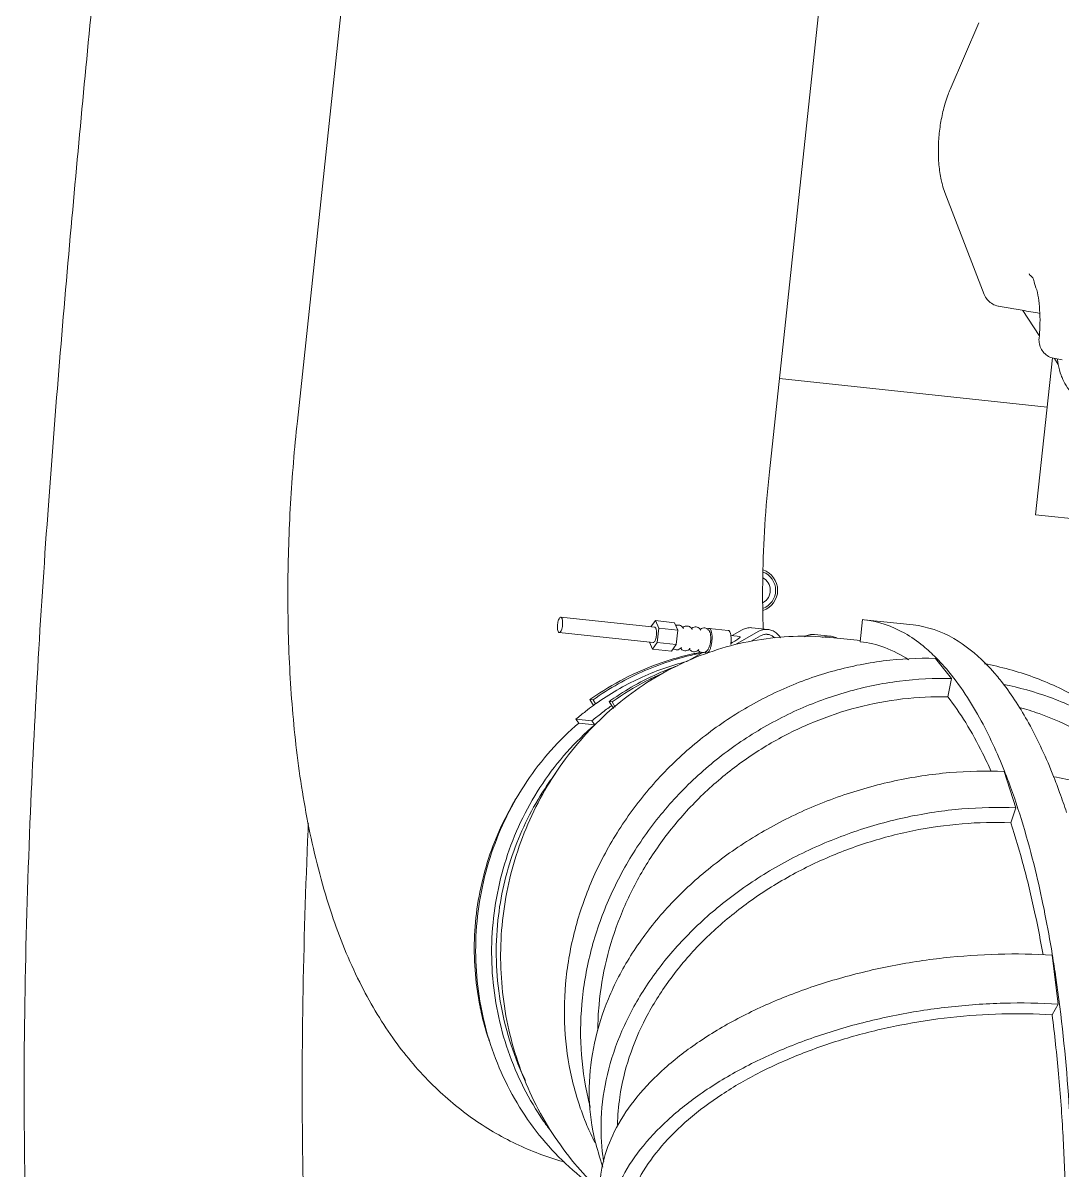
# Model space of a CAD drawing. Header units: millimetres. Extents: x 8265 to 78888, y 1905 to 34251.
# Drawn here: x 38782.93 to 38816.29, y 24224.74 to 24261.57 of the extents above; entities that cross this region are included whole.
import ezdxf

# ---------------------------------------------------------------- set-up
doc = ezdxf.new("R2010")
doc.units = ezdxf.units.MM
doc.layers.add('495_IMPIANTI_001-AM_0', color=6, linetype='Continuous', lineweight=0)

# ---------------------------------------------------------------- blocks, each defined once
blk = doc.blocks.new('gruppo elettrogeno')
at = {"layer": '495_IMPIANTI_001-AM_0'}
for p, q in [((163.084, -218.831), (162.929, -218.486)), ((148.952, -225.244), (149.113, -224.883)), ((149.315, -226.785), (148.952, -225.244)), ((150.973, -231.365), (151.089, -230.87)), ((151.473, -232.485), (150.973, -231.365)), ((164.7, -232.577), (165.215, -232.577)), ((164.7, -232.577), (164.805, -232.688)), ((164.805, -232.688), (165.32, -232.688)), ((165.215, -232.577), (165.32, -232.688)), ((164.226, -233.365), (164.107, -233.214)), ((164.325, -233.365), (164.161, -233.157)), ((164.226, -233.365), (164.325, -233.365)), ((164.841, -233.365), (164.746, -233.244)), ((164.94, -233.365), (164.803, -233.192)), ((164.94, -233.365), (164.841, -233.365)), ((153.468, -235.268), (153.531, -234.673)), ((161.978, -234.915), (161.52, -235.245)), ((154.056, -235.857), (153.468, -235.268)), ((162.506, -235.184), (162.377, -235.415)), ((162.506, -235.184), (163.121, -235.184)), ((163.121, -235.184), (162.991, -235.415)), ((163.241, -235.397), (163.121, -235.184)), ((160.485, -235.619), (159.8, -236.112)), ((162.377, -235.415), (162.377, -235.877)), ((162.377, -235.415), (162.991, -235.415)), ((162.991, -235.415), (162.991, -235.877)), ((163.121, -235.397), (166.151, -235.397)), ((159.716, -235.983), (159.996, -235.781)), ((160.618, -235.894), (160.316, -236.112)), ((160.362, -235.894), (160.663, -235.894)), ((160.763, -236.046), (161.378, -236.046)), ((162.377, -235.877), (162.991, -235.877)), ((162.377, -235.877), (162.506, -236.108)), ((162.991, -235.877), (163.121, -236.108)), ((163.121, -236.108), (163.241, -235.894)), ((163.121, -235.894), (166.151, -235.894)), ((156.51, -236.134), (156.511, -236.851)), ((156.51, -236.169), (157.366, -236.169)), ((157.475, -236.21), (157.991, -236.21)), ((159.499, -236.21), (160.015, -236.21)), ((162.506, -236.108), (163.121, -236.108)), ((154.877, -236.852), (156.461, -236.852)), ((156.461, -236.852), (156.511, -236.851)), ((148.519, -240.785), (151.35, -240.786)), ((151.348, -245.853), (151.35, -240.786)), ((159.992, -241.249), (159.992, -260.934)), ((175.232, -241.249), (175.232, -260.934)), ((159.992, -244.265), (151.348, -244.265)), ((151.283, -245.841), (151.136, -245.661)), ((152.457, -247.268), (151.842, -246.52)), ((155.341, -250.763), (153.739, -247.646)), ((154.841, -256.292), (155.527, -254.068))]:
    blk.add_line(p, q, dxfattribs=at)
for radius, start, end in [(0.69, 114.7843, 257.2594), (0.625, 116.6175, 255.5197), (0.455, 124.7983, 248.0866)]:
    blk.add_arc((160.01, -237.422), radius, start, end, dxfattribs=at)
for points, start_tangent, end_tangent in [([(183.274, -271.965), (183.267, -263.748), (183.227, -255.6), (183.121, -246.962), (182.892, -237.718), (182.416, -227.864), (181.376, -216.417), (179.351, -204.541), (176.911, -196.131), (175.977, -193.719)], (0.000034, 1), (-0.383246, 0.923647)), ([(169.348, -201.654), (169.473, -202.065), (171.06, -208.415), (172.493, -217.322), (173.493, -228.23), (173.507, -228.45)], (0.295276, -0.955412), (0.06435, -0.997927)), ([(148.952, -225.244), (150.699, -225.087), (152.459, -224.771), (154.188, -224.305), (155.846, -223.699), (157.393, -222.967), (158.794, -222.127), (160.013, -221.2), (161.022, -220.206), (161.798, -219.17), (162.321, -218.117), (162.579, -217.071), (162.566, -216.057), (162.51, -215.767)], (0.999032, 0.043986), (-0.229943, 0.973204)), ([(162.053, -216.279), (162.066, -216.449), (161.993, -217.402), (161.679, -218.375), (161.131, -219.348), (160.361, -220.3), (159.387, -221.207), (158.231, -222.051), (156.918, -222.813), (155.477, -223.477), (153.941, -224.026), (152.344, -224.45), (150.722, -224.737), (149.113, -224.883)], (0.099665, -0.995021), (-0.998929, -0.046276)), ([(149.315, -226.785), (151.04, -226.631), (152.777, -226.323), (154.486, -225.867), (156.127, -225.274), (157.662, -224.559), (159.055, -223.737), (160.275, -222.827), (161.292, -221.852), (162.084, -220.833), (162.631, -219.794), (162.922, -218.759), (162.949, -217.752), (162.873, -217.308)], (0.999032, 0.043986), (-0.229574, 0.973291)), ([(157.366, -236.169), (158.524, -236.095), (159.666, -235.874), (160.774, -235.509), (161.832, -235.005), (162.825, -234.37), (163.739, -233.614), (164.559, -232.746), (165.275, -231.78), (165.875, -230.73), (166.352, -229.612), (166.697, -228.44), (166.906, -227.233), (166.976, -226.009), (166.906, -224.784), (166.697, -223.577), (166.352, -222.406), (165.875, -221.287), (165.275, -220.237), (164.559, -219.271), (163.739, -218.404), (162.963, -217.749)], (1, 0), (-0.79717, 0.603755)), ([(162.955, -217.713), (163.628, -218.112), (164.616, -218.863), (165.496, -219.751), (166.251, -220.759), (166.868, -221.869), (167.333, -223.057), (167.639, -224.302), (167.779, -225.58), (167.751, -226.866), (167.555, -228.135), (167.195, -229.364), (166.678, -230.529), (166.014, -231.606), (165.215, -232.577)], (0.882661, -0.470011), (-0.68718, -0.726487)), ([(162.972, -218.848), (162.924, -218.666)], (-0.236183, 0.971709), (-0.263537, 0.964649)), ([(164.16, -218.51), (164.229, -218.522), (165.784, -218.928), (167.289, -219.614), (168.721, -220.588), (170.078, -221.892), (171.326, -223.555), (172.448, -225.628), (173.422, -228.15), (174.133, -230.75), (174.633, -233.346), (174.971, -235.961), (175.168, -238.598), (175.232, -241.249)], (0.98688, -0.161456), (0, -1)), ([(150.973, -231.365), (152.693, -231.144), (154.403, -230.7), (156.061, -230.044), (157.625, -229.193), (159.055, -228.168), (160.315, -226.995), (161.374, -225.704), (162.205, -224.327), (162.787, -222.899), (163.105, -221.455), (163.151, -220.033), (162.972, -218.848)], (0.998025, 0.062822), (-0.236183, 0.971709)), ([(151.473, -232.485), (153.212, -232.26), (154.94, -231.807), (156.614, -231.138), (158.191, -230.271), (159.629, -229.227), (160.892, -228.033), (161.947, -226.72), (162.767, -225.322), (163.33, -223.876), (163.624, -222.417), (163.639, -220.984), (163.375, -219.613), (163.083, -218.831)], (0.998025, 0.062822), (-0.407739, 0.913099)), ([(147.826, -219.186), (148.317, -222.379), (149.119, -226.083), (149.306, -226.787)], (0.127782, -0.991802), (0.265268, -0.964175)), ([(149.113, -224.883), (148.705, -223.016), (148.348, -221.039), (148.073, -219.174)], (-0.232639, 0.972563), (-0.131088, 0.991371)), ([(154.056, -235.857), (155.713, -235.598), (157.336, -235.081), (158.884, -234.32), (160.315, -233.334), (161.595, -232.148), (162.69, -230.792), (163.572, -229.301), (164.22, -227.714), (164.615, -226.069), (164.75, -224.41), (164.619, -222.778), (164.226, -221.216), (163.582, -219.763), (163.271, -219.243)], (0.997074, 0.076442), (-0.541287, 0.840838)), ([(164.745, -219.489), (164.98, -219.751), (165.735, -220.759), (166.352, -221.869), (166.817, -223.057), (167.123, -224.302), (167.263, -225.58), (167.235, -226.866), (167.039, -228.135), (166.68, -229.364), (166.163, -230.529), (165.498, -231.606), (164.7, -232.577)], (0.681899, -0.731447), (-0.68718, -0.726487)), ([(162.607, -219.885), (162.63, -220.779), (162.464, -222.086), (162.067, -223.393), (161.449, -224.672), (160.625, -225.895), (159.611, -227.033), (158.432, -228.063), (157.114, -228.96), (155.688, -229.704), (154.185, -230.279), (152.639, -230.67), (151.089, -230.87)], (0.090681, -0.99588), (-0.997806, -0.066208)), ([(153.468, -235.268), (155.126, -235.009), (156.749, -234.493), (158.296, -233.731), (159.727, -232.745), (161.007, -231.559), (162.102, -230.204), (162.984, -228.713), (163.632, -227.125), (164.028, -225.48), (164.162, -223.821), (164.031, -222.19), (163.638, -220.627), (163.537, -220.348)], (0.997074, 0.076442), (-0.355245, 0.934773)), ([(167.124, -226.009), (167.036, -224.709), (166.774, -223.436), (166.344, -222.215), (165.753, -221.072), (165.701, -220.988)], (0, 1), (-0.528591, 0.848877)), ([(166.991, -222.126), (167.035, -222.224), (167.329, -222.97)], (0.41729, -0.908773), (0.325306, -0.945609)), ([(163.562, -222.841), (163.609, -223.654), (163.525, -225.103), (163.23, -226.544), (162.736, -227.94), (162.05, -229.272), (161.186, -230.509), (160.163, -231.626), (159.004, -232.598), (157.733, -233.403), (156.378, -234.026), (154.966, -234.452), (153.531, -234.673)], (0.099615, -0.995026), (-0.996727, -0.080844)), ([(167.377, -223.114), (167.424, -223.262), (167.686, -224.343), (167.819, -225.451), (167.819, -226.567), (167.686, -227.675), (167.424, -228.756), (167.035, -229.794), (166.944, -229.993)], (0.309751, -0.950818), (-0.428476, -0.903553)), ([(167.329, -222.97), (167.377, -223.114)], (0.325306, -0.945609), (0.309751, -0.950818)), ([(165.778, -230.905), (166.072, -230.376), (166.527, -229.345), (166.857, -228.263), (167.057, -227.145), (167.124, -226.009)], (0.515074, 0.857146), (0, 1)), ([(149.306, -226.787), (149.318, -226.828)], (0.265268, -0.964175), (0.26625, -0.963904)), ([(149.318, -226.828), (150.092, -229.3), (151.216, -232.006), (151.462, -232.491)], (0.26625, -0.963904), (0.464772, -0.88543)), ([(151.089, -230.87), (150.521, -229.511), (149.99, -228.012), (149.606, -226.76)], (-0.414, 0.910277), (-0.27636, 0.961054)), ([(142.554, -228), (142.569, -228.033), (143.269, -229.227), (144.214, -230.271), (145.382, -231.138), (146.74, -231.807), (148.256, -232.26), (149.888, -232.485)], (0.407764, -0.913087), (0.997902, -0.064736)), ([(149.341, -231.388), (149.631, -232.006), (149.877, -232.491)], (0.411488, -0.911415), (0.464772, -0.88543)), ([(151.204, -234.582), (150.558, -234.453), (149.237, -234.026), (148.012, -233.404), (146.911, -232.599), (146.535, -232.253)], (-0.986863, 0.161559), (-0.715362, 0.698754)), ([(149.877, -232.491), (150.859, -234.117), (151.833, -235.311)], (0.464772, -0.88543), (0.695517, -0.71851)), ([(151.462, -232.491), (152.444, -234.117), (153.76, -235.644), (154.036, -235.881)], (0.464772, -0.88543), (0.775871, -0.630891)), ([(153.531, -234.673), (152.868, -233.913), (152.224, -232.994), (151.887, -232.436)], (-0.701659, 0.712512), (-0.497769, 0.86731)), ([(164.805, -232.688), (164.522, -232.973), (164.23, -233.244)], (-0.68718, -0.726487), (-0.748074, -0.663615)), ([(165.32, -232.688), (165.038, -232.973), (164.804, -233.193)], (-0.68718, -0.726487), (-0.742366, -0.669995)), ([(146.625, -233.217), (146.744, -233.334), (147.968, -234.32), (149.354, -235.081), (150.868, -235.598), (152.471, -235.857)], (0.706623, -0.70759), (0.996978, -0.07769)), ([(146.649, -233.186), (147.38, -233.731), (148.766, -234.493), (150.28, -235.009), (151.797, -235.261)], (0.769726, -0.638374), (0.996264, -0.086365)), ([(161.544, -235.228), (162.432, -234.901), (163.283, -234.478), (164.09, -233.964), (164.841, -233.365)], (0.955691, 0.294373), (0.748074, 0.663615)), ([(161.774, -235.186), (162.796, -234.781), (163.915, -234.152), (164.881, -233.416)], (0.950901, 0.309495), (0.753702, 0.657217)), ([(164.746, -233.244), (164.11, -233.759), (163.433, -234.211), (162.721, -234.598), (161.978, -234.915)], (-0.748074, -0.663615), (-0.93685, -0.349731)), ([(162.266, -234.741), (162.767, -234.478), (163.574, -233.964), (164.267, -233.416)], (0.900204, 0.435468), (0.75362, 0.657311)), ([(162.765, -234.422), (163.201, -234.152), (164.226, -233.365)], (0.864469, 0.502687), (0.748074, 0.663615)), ([(164.267, -233.416), (164.325, -233.365)], (0.75362, 0.657311), (0.748074, 0.663615)), ([(164.804, -233.193), (164.746, -233.244)], (-0.742366, -0.669995), (-0.748074, -0.663615)), ([(164.881, -233.416), (164.94, -233.365)], (0.753702, 0.657217), (0.748074, 0.663615)), ([(151.833, -235.311), (152.175, -235.644), (152.451, -235.881)], (0.695517, -0.71851), (0.775871, -0.630891)), ([(161.378, -236.046), (161.338, -236.026), (161.302, -235.969), (161.273, -235.881), (161.255, -235.769), (161.248, -235.646), (161.255, -235.522), (161.273, -235.411), (161.302, -235.322), (161.322, -235.284)], (-1, 0), (0.568633, 0.822591)), ([(161.322, -235.284), (161.338, -235.265), (161.378, -235.246)], (0.568633, 0.822591), (1, 0)), ([(161.39, -235.302), (161.343, -235.368), (161.34, -235.374)], (-0.710009, -0.704193), (-0.435338, -0.900267)), ([(161.428, -235.276), (161.418, -235.265), (161.378, -235.246)], (-0.634148, 0.773212), (-1, 0)), ([(161.406, -235.287), (161.39, -235.302)], (-0.778721, -0.62737), (-0.710009, -0.704193)), ([(161.424, -235.274), (161.406, -235.287)], (-0.844426, -0.535672), (-0.778721, -0.62737)), ([(161.518, -235.246), (161.453, -235.259), (161.424, -235.274)], (-0.999829, -0.018472), (-0.844426, -0.535672)), ([(161.521, -235.246), (161.518, -235.246)], (-1, 0), (-0.999829, -0.018472)), ([(161.54, -235.247), (161.521, -235.246)], (-0.994366, 0.105999), (-1, 0)), ([(161.552, -235.248), (161.54, -235.247)], (-0.984518, 0.175281), (-0.994366, 0.105999)), ([(161.639, -235.29), (161.585, -235.257), (161.552, -235.248)], (-0.766943, 0.641715), (-0.984518, 0.175281)), ([(161.553, -235.255), (161.605, -235.239)], (0.958802, 0.284077), (0.956992, 0.290114)), ([(161.605, -235.239), (161.774, -235.186)], (0.956992, 0.290114), (0.950901, 0.309495)), ([(161.642, -235.291), (161.639, -235.29)], (-0.757774, 0.652517), (-0.766943, 0.641715)), ([(161.652, -235.318), (161.639, -235.334)], (-0.636841, -0.770995), (-0.570079, -0.82159)), ([(161.66, -235.309), (161.642, -235.291)], (-0.67332, 0.739352), (-0.757774, 0.652517)), ([(161.658, -235.31), (161.652, -235.318)], (-0.670392, -0.742007), (-0.636841, -0.770995)), ([(161.798, -235.246), (161.73, -235.259), (161.666, -235.302), (161.658, -235.31)], (-1, 0), (-0.670392, -0.742007)), ([(161.918, -235.291), (161.861, -235.257), (161.798, -235.246)], (-0.757774, 0.652517), (-1, 0)), ([(161.931, -235.321), (161.917, -235.342)], (-0.620991, -0.783817), (-0.541427, -0.840748)), ([(161.94, -235.314), (161.918, -235.291)], (-0.65487, 0.755741), (-0.757774, 0.652517)), ([(161.937, -235.314), (161.931, -235.321)], (-0.6514, -0.758734), (-0.620991, -0.783817)), ([(162.08, -235.246), (162.012, -235.259), (161.949, -235.302), (161.937, -235.314)], (-1, 0), (-0.6514, -0.758734)), ([(162.201, -235.291), (162.144, -235.257), (162.08, -235.246)], (-0.757774, 0.652517), (-1, 0)), ([(162.214, -235.321), (162.2, -235.342)], (-0.620991, -0.783817), (-0.541427, -0.840748)), ([(162.223, -235.314), (162.201, -235.291)], (-0.65487, 0.755741), (-0.757774, 0.652517)), ([(162.22, -235.314), (162.214, -235.321)], (-0.6514, -0.758734), (-0.620991, -0.783817)), ([(162.363, -235.246), (162.295, -235.259), (162.232, -235.302), (162.22, -235.314)], (-1, 0), (-0.6514, -0.758734)), ([(162.457, -235.272), (162.427, -235.257), (162.363, -235.246)], (-0.856408, 0.5163), (-1, 0)), ([(160.368, -235.89), (160.37, -235.856), (160.404, -235.822), (160.453, -235.779), (160.515, -235.728), (160.592, -235.67), (160.634, -235.639)], (-0.479057, 0.877784), (0.8136, 0.581424)), ([(160.655, -235.867), (160.647, -235.821), (160.636, -235.715), (160.634, -235.604)], (-0.210229, 0.977652), (0.03395, 0.999424)), ([(161.336, -235.382), (161.311, -235.457), (161.293, -235.564), (161.29, -235.672), (161.3, -235.78), (161.322, -235.874)], (-0.412516, -0.910951), (0.322007, -0.946737)), ([(161.34, -235.374), (161.336, -235.382)], (-0.435338, -0.900267), (-0.412516, -0.910951)), ([(163.121, -235.397), (163.096, -235.409), (163.074, -235.444), (163.056, -235.499), (163.044, -235.569), (163.04, -235.646), (163.044, -235.723), (163.056, -235.792), (163.074, -235.847), (163.096, -235.882), (163.121, -235.894)], (-1, 0), (1, 0)), ([(166.151, -235.894), (166.124, -235.879), (166.099, -235.836), (166.081, -235.77), (166.072, -235.689), (166.072, -235.602), (166.081, -235.521), (166.099, -235.455), (166.124, -235.412), (166.151, -235.397)], (-1, 0), (1, 0)), ([(166.151, -235.894), (166.179, -235.879), (166.203, -235.836), (166.221, -235.77), (166.231, -235.689), (166.231, -235.602), (166.221, -235.521), (166.203, -235.455), (166.179, -235.412), (166.151, -235.397)], (1, 0), (-1, 0)), ([(152.451, -235.881), (153.537, -236.557), (154.877, -236.852)], (0.775871, -0.630891), (0.999999, -0.001144)), ([(154.036, -235.881), (154.49, -236.214)], (0.775871, -0.630891), (0.837423, -0.546556)), ([(156.51, -236.134), (155.707, -236.032), (154.909, -235.723)], (-1, 0.000009), (-0.887545, 0.460721)), ([(159.499, -236.21), (159.368, -236.193), (159.23, -236.133), (159.112, -236.035), (159.075, -235.989)], (-1, 0.00002), (-0.586376, 0.810039)), ([(159.264, -235.969), (159.295, -235.992), (159.397, -236.039), (159.499, -236.053)], (0.729182, -0.68432), (1, -0.000063)), ([(159.499, -236.053), (159.507, -236.053), (159.616, -236.034), (159.716, -235.983)], (1, -0.000063), (0.811463, 0.584404)), ([(160.662, -235.895), (160.655, -235.867)], (-0.251488, 0.96786), (-0.210229, 0.977652)), ([(160.763, -236.046), (160.728, -236.03), (160.695, -235.985), (160.667, -235.913), (160.662, -235.895)], (-1, 0), (-0.251488, 0.96786)), ([(161.322, -235.874), (161.356, -235.946), (161.401, -236)], (0.322007, -0.946737), (0.757774, -0.652517)), ([(161.378, -236.046), (161.418, -236.026), (161.428, -236.016)], (1, 0), (0.639728, 0.768601)), ([(161.401, -236), (161.404, -236.002)], (0.757774, -0.652517), (0.770897, -0.636959)), ([(161.404, -236.002), (161.424, -236.017)], (0.770897, -0.636959), (0.844769, -0.535131)), ([(161.424, -236.017), (161.458, -236.034), (161.521, -236.046)], (0.844769, -0.535131), (1, 0)), ([(161.521, -236.046), (161.589, -236.032), (161.653, -235.99)], (1, 0), (0.710009, 0.704193)), ([(161.639, -235.958), (161.651, -235.973)], (0.572607, -0.81983), (0.634421, -0.772987)), ([(161.651, -235.973), (161.659, -235.982)], (0.634421, -0.772987), (0.67332, -0.739352)), ([(161.653, -235.99), (161.661, -235.981)], (0.710009, 0.704193), (0.670392, 0.742007)), ([(161.659, -235.982), (161.677, -236), (161.734, -236.034), (161.798, -236.046)], (0.67332, -0.739352), (1, 0)), ([(161.798, -236.046), (161.866, -236.032), (161.929, -235.99)], (1, 0), (0.710009, 0.704193)), ([(161.917, -235.95), (161.931, -235.969)], (0.543629, -0.839326), (0.618712, -0.785618)), ([(161.929, -235.99), (161.941, -235.977)], (0.710009, 0.704193), (0.6514, 0.758734)), ([(161.931, -235.969), (161.938, -235.978)], (0.618712, -0.785618), (0.65487, -0.755741)), ([(161.938, -235.978), (161.96, -236), (162.017, -236.034), (162.08, -236.046)], (0.65487, -0.755741), (1, 0)), ([(162.08, -236.046), (162.148, -236.032), (162.212, -235.99)], (1, 0), (0.710009, 0.704193)), ([(162.2, -235.95), (162.214, -235.969)], (0.543629, -0.839326), (0.618712, -0.785618)), ([(162.212, -235.99), (162.224, -235.977)], (0.710009, 0.704193), (0.6514, 0.758734)), ([(162.214, -235.969), (162.221, -235.978)], (0.618712, -0.785618), (0.65487, -0.755741)), ([(162.221, -235.978), (162.243, -236), (162.3, -236.034), (162.363, -236.046)], (0.65487, -0.755741), (1, 0)), ([(162.363, -236.046), (162.431, -236.032), (162.457, -236.019)], (1, 0), (0.855981, 0.517007)), ([(154.49, -236.214), (155.121, -236.557), (156.461, -236.852)], (0.837423, -0.546556), (0.999999, -0.001144)), ([(157.309, -236.182), (157.281, -236.172)], (-0.944977, 0.327138), (-0.924875, 0.380272)), ([(157.475, -236.21), (157.456, -236.21), (157.309, -236.182)], (-1, -0.00002), (-0.944977, 0.327138)), ([(157.726, -236.144), (157.605, -236.193), (157.475, -236.21)], (-0.871454, -0.490478), (-1, -0.00002)), ([(158.305, -236.102), (158.26, -236.133), (158.121, -236.193), (157.991, -236.21)], (-0.792065, -0.610436), (-1, -0.00002)), ([(159.8, -236.112), (159.665, -236.182), (159.517, -236.21), (159.499, -236.21)], (-0.811463, -0.584404), (-1, 0.00002)), ([(159.653, -236.21), (159.671, -236.34), (159.844, -237.872), (159.955, -239.529), (159.992, -241.249)], (0.140139, -0.990132), (0, -1)), ([(160.316, -236.112), (160.181, -236.182), (160.033, -236.21), (160.015, -236.21)], (-0.811463, -0.584404), (-1, 0.00002)), ([(149.982, -244.54), (150.034, -244.544), (150.315, -244.617), (150.58, -244.776), (150.815, -245.016), (150.971, -245.256)], (0.99894, -0.046036), (0.477353, -0.878712)), ([(150.971, -245.256), (151.007, -245.325)], (0.477353, -0.878712), (0.441815, -0.897106)), ([(151.007, -245.325), (151.138, -245.66)], (0.441815, -0.897106), (0.287968, -0.95764)), ([(151.254, -245.837), (151.025, -245.826)], (-0.998806, 0.048849), (-0.998806, 0.048856)), ([(151.138, -245.66), (151.146, -245.686), (151.183, -245.831)], (0.287968, -0.95764), (0.21724, -0.976118)), ([(151.268, -245.838), (151.254, -245.837)], (-0.998806, 0.048849), (-0.998806, 0.048849)), ([(151.839, -246.433), (151.809, -246.251), (151.726, -246.086), (151.596, -245.955), (151.433, -245.869), (151.268, -245.838)], (-0.005833, 0.999983), (-0.998797, 0.049043)), ([(152.363, -248.461), (152.366, -248.46), (152.29, -248.379), (152.191, -248.221), (152.081, -247.971), (151.979, -247.638), (151.901, -247.241), (151.853, -246.805), (151.839, -246.433)], (0.999684, -0.025142), (-0.00599, 0.999982)), ([(153.246, -247.322), (152.743, -247.287), (152.196, -247.25), (151.899, -247.229)], (-0.997689, 0.067942), (-0.997635, 0.068731)), ([(153.739, -247.647), (153.712, -247.598), (153.593, -247.462), (153.437, -247.367), (153.257, -247.322), (153.246, -247.322)], (-0.455499, 0.890236), (-0.997681, 0.068067)), ([(155.448, -251.001), (155.34, -250.762)], (-0.365599, 0.930772), (-0.457444, 0.889239)), ([(155.573, -253.907), (155.631, -253.651), (155.702, -253.15), (155.724, -252.637), (155.7, -252.124), (155.627, -251.625), (155.502, -251.151), (155.448, -251.001)], (0.251905, 0.967752), (-0.365599, 0.930772)), ([(155.527, -254.068), (155.573, -253.907)], (0.29521, 0.955432), (0.251905, 0.967752))]:
    blk.add_spline(points, degree=3, dxfattribs=dict(at, start_tangent=start_tangent, end_tangent=end_tangent))

msp = doc.modelspace()

# ---------------------------------------------------------------- block references
at = {"layer": '495_IMPIANTI_001-AM_0', "linetype": 'Continuous', "rotation": 173.8923967405046}
msp.add_blockref('gruppo elettrogeno', (38940.311, 23990.259), dxfattribs=at)

doc.saveas('drawing.dxf')
